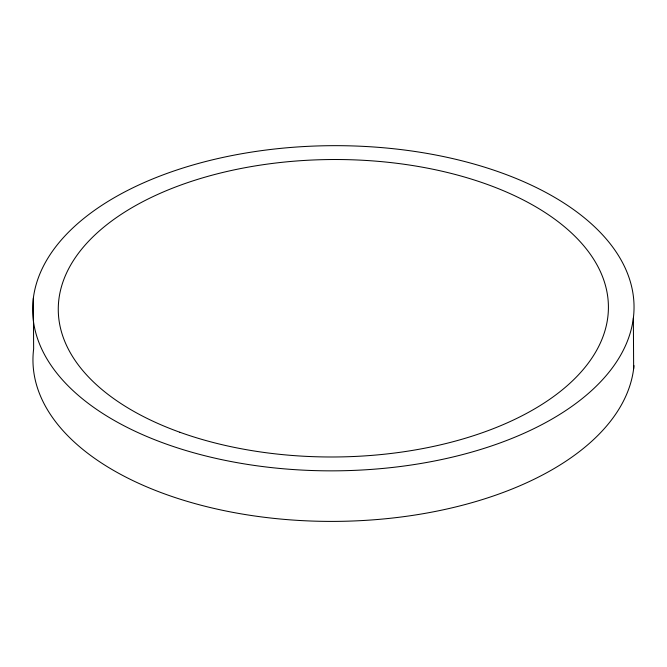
<?xml version="1.0" encoding="UTF-8"?>
<svg xmlns="http://www.w3.org/2000/svg" width="667" height="667" viewBox="0 0 667 667"><rect width="100%" height="100%" fill="white"/><g stroke="black" fill="none" stroke-linecap="round" stroke-linejoin="round"><path stroke-width="1" d="M633.358 318.067A300.709 162.59 -0.3 0 1 165.591 443.822A300.709 162.59 -0.3 0 1 201.117 162.715A300.709 162.59 -0.3 0 1 633.358 318.067L633.65 368.668M33.35 298.332L33.642 348.933A300.709 162.59 -0.3 0 0 315.983 521.185A300.709 162.59 -0.3 0 0 633.983 365.583M179.89 432.266A275.087 148.741 -0.3 0 0 607.795 317.225A275.087 148.741 -0.3 0 0 212.381 175.113A275.087 148.741 -0.3 0 0 179.89 432.266"/></g></svg>
